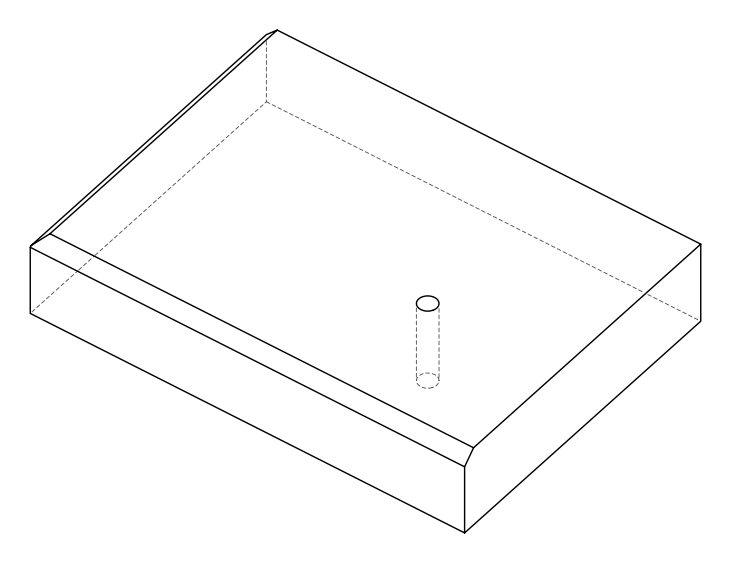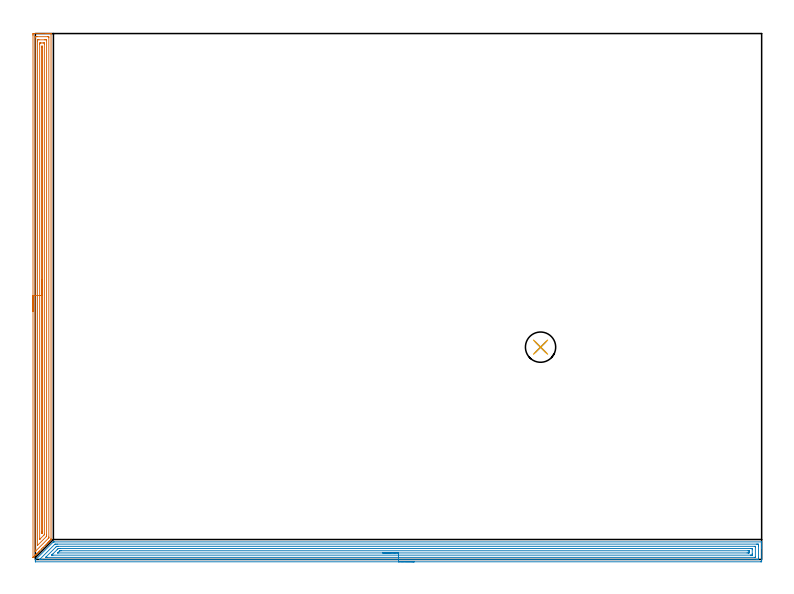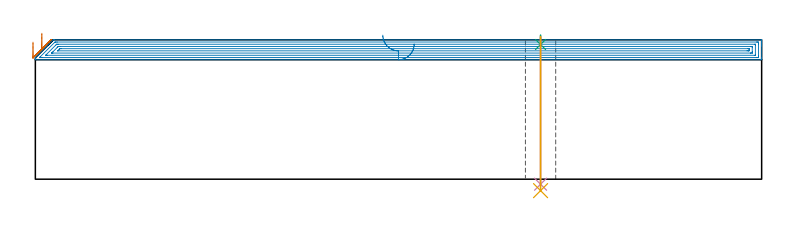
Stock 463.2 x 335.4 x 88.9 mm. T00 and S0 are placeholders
(PLAN: 5 operations, 3 tool changes, 32.7 min)
(1 AREA_MILL | FG_CHAMFER_SURFACE | UGT0205_001 | 13.31 min | 22169 mm3)
(2 AREA_MILL_1 | FG_CHAMFER_SURFACE_1 | UGT0205_001 | 18.56 min | 36769 mm3)
(3 SPOT_DRILL | STEP1HOLE | NXT0321_9005460120000 | 0.05 min | 187 mm3)
(4 DRILL_THROUGH_HOLE_INTO_CENTER | STEP1HOLE | NXT0301_065 | 0.38 min | 5992 mm3)
(5 DRILL_TO_ENLARGE_THROUGH_HOLE | STEP1HOLE | UGT0301_260 | 0.39 min | 19784 mm3)
(TOOL UGT0205_001 | Chamfer Mill 20 x 3 x 45 deg. | D20 FL50 Z2)
(TOOL NXT0321_9005460120000 | NC Spot Drill, 142deg, 12mm, Carbide, Uncoated | D12 PA142 FL30 Z2)
(TOOL NXT0301_065 | Carbide Drill 9.4mm [860.1-0940-075A1-MM 2214] | D9.4 PA140 FL98 Z2)
(TOOL UGT0301_260 | Twist Drill 19.3 mm | D19.3 PA118 FL140 Z2)
(OP 1 AREA_MILL)
G17 G21 G94 G90
T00 M6
G54
G17 G0 G90 X-1.5 Y158.3 S1061 M3
G43 Z98.9 H0
Z87.4
G94 G1 Y158.338 Z86.528 F250.
Y158.452 Z85.663
Y158.641 Z84.812
Y158.903 Z83.98
Y159.237 Z83.174
Y159.64 Z82.4
Y160.108 Z81.664
Y160.639 Z80.972
Y161.229 Z80.329
Y161.872 Z79.74
Y162.564 Z79.208
Y163.3 Z78.74
Y164.074 Z78.337
Y164.88 Z78.003
Y165.712 Z77.741
Y166.563 Z77.552
Y167.428 Z77.438
Y168.3 Z77.4
Y334.362
X-1.499 Y334.791 Z77.401
X-1.495 Y335.25 Z77.403
X-1.492 Y335.391 Z77.406
X-1.042 Y335.395 Z77.856
X-0.44 Y335.4 Z78.457
X6.896 Z85.79
X7.456 Z86.353
X7.778 Z86.674
X8.338 Z87.234
X8.66 Z87.555
X9.666 Z88.565
X9.994 Y335.393 Z88.885
X9.997 Y335.392 Z88.888
X10. Y335.237 Z88.9
Y13.414
X10.003 Y12.704 Z88.896
X10. Y12.698 Z88.893
X9.983 Y12.68 Z88.878
X9.823 Y12.522 Z88.72
X9.703 Y12.402 Z88.601
X9.542 Y12.239 Z88.436
X9.376 Y12.075 Z88.274
X9.267 Y11.966 Z88.165
X9.101 Y11.798 Z87.995
X8.93 Y11.629 Z87.828
X8.66 Y11.359 Z87.558
X8.484 Y11.182 Z87.381
X7.924 Y10.624 Z86.824
X7.592 Y10.29 Z86.488
X6.998 Y9.698 Z85.898
X6.308 Y9.007 Z85.207
X4.912 Y7.612 Z83.811
X4.019 Y6.719 Z82.918
X2.681 Y5.38 Z81.579
X2.234 Y4.934 Z81.133
X1.788 Y4.487 Z80.686
X1.25 Y3.95 Z80.149
X1.016 Y3.715 Z79.913
X0.896 Y3.594 Z79.793
X0.389 Y3.089 Z79.288
X0.134 Y2.832 Z79.03
X0.003 Y2.702 Z78.9
X-0.472 Y2.228 Z78.428
X-0.748 Y1.95 Z78.148
X-1.337 Y1.363 Z77.561
X-1.483 Y1.225 Z77.416
X-1.498 Y1.214 Z77.401
X-1.5 Y1.363 Z77.4
Y168.3
X-0.086 Z78.814
X-0.085 Y333.21 Z78.815
X-0.084 Y333.312 Z78.816
X-0.081 Y333.362 Z78.819
X-0.08 Y333.381 Z78.82
X-0.056 Y333.39 Z78.844
X0.335 Y333.398 Z79.235
X0.722 Y333.399 Z79.622
X1.214 Y333.4 Z80.114
X7.778 Y333.399 Z86.678
X8.273 Y333.397 Z87.173
X8.484 Y333.39 Z87.384
X8.579 Y333.375 Z87.479
X8.584 Y333.082 Z87.484
X8.585 Y333.005 Z87.485
X8.586 Y14.307 Z87.486
X8.583 Y13.898 Z87.483
X8.581 Y13.796 Z87.481
X8.579 Y13.749 Z87.479
X8.557 Y13.719 Z87.457
X8.46 Y13.616 Z87.36
X8.264 Y13.414 Z87.164
X0.034 Y5.184 Z78.934
X-0.053 Y5.1 Z78.847
X-0.068 Y5.088 Z78.832
X-0.076 Y5.082 Z78.824
X-0.079 Y5.106 Z78.821
X-0.085 Y5.304 Z78.815
Y5.38
X-0.086 Y5.988 Z78.814
Y168.3
X1.328 Z80.228
X1.329 Y330.606 Z80.229
X1.331 Y331.22 Z80.231
X1.334 Y331.359 Z80.234
X1.335 Y331.385 Z80.235
X1.368 Y331.391 Z80.268
X1.429 Y331.398 Z80.329
X1.604 Y331.399 Z80.504
X2.308 Y331.4 Z81.208
X6.014 Z84.914
X6.719 Y331.399 Z85.619
X6.896 Y331.395 Z85.796
X7.073 Y331.39 Z85.973
X7.165 Y331.378 Z86.065
X7.168 Y331.313 Z86.068
X7.169 Y331.22 Z86.069
X7.171 Y330.941 Z86.071
Y15.813
X7.17 Y15.2 Z86.07
X7.168 Y14.924 Z86.068
X7.164 Y14.829 Z86.064
X7.158 Y14.769 Z86.058
X7.125 Y14.734 Z86.025
X6.896 Y14.496 Z85.796
X1.479 Y9.078 Z80.379
X1.351 Y8.951 Z80.251
X1.342 Y8.946 Z80.242
X1.337 Y8.947 Z80.237
X1.333 Y8.951 Z80.233
X1.331 Y8.968 Z80.231
X1.329 Y9.229 Z80.229
X1.328 Y168.3 Z80.228
X2.743 Z81.643
Y328.542
X2.746 Y329.171 Z81.646
X2.75 Y329.376 Z81.65
X2.944 Y329.39 Z81.844
X3.368 Y329.399 Z82.268
X3.402 Y329.4 Z82.302
X4.25 Z83.15
X5.166 Z84.066
X5.561 Y329.393 Z84.461
X5.75 Y329.388 Z84.65
X5.752 Y329.279 Z84.652
X5.757 Y328.802 Z84.657
Y16.092
X5.756 Y15.934 Z84.656
X5.753 Y15.856 Z84.653
X5.75 Y15.82 Z84.65
X5.733 Y15.793 Z84.633
X5.582 Y15.637 Z84.482
X5.151 Y15.2 Z84.051
X2.923 Y12.972 Z81.823
X2.859 Y12.91 Z81.759
X2.775 Y12.833 Z81.675
X2.749 Y12.812 Z81.649
X2.746 Y12.857 Z81.646
X2.744 Y12.922 Z81.644
X2.743 Y13.154 Z81.643
Y13.414
Y168.3
X4.157 Z83.057
Y326.85
X4.159 Y326.945 Z83.059
X4.164 Y327.133 Z83.064
X4.177 Y327.39 Z83.077
X4.25 Y327.392 Z83.15
X4.334 Y327.39 Z83.234
X4.34 Y327.039 Z83.24
X4.342 Y326.851 Z83.242
X4.343 Y17.784 Z83.243
X4.339 Y16.985 Z83.239
X4.337 Y16.897 Z83.237
X4.322 Y16.832 Z83.222
X4.25 Y16.751 Z83.15
X4.21 Y16.711 Z83.11
X4.178 Y16.683 Z83.078
X4.165 Y16.674 Z83.065
X4.163 Y16.703 Z83.063
X4.158 Y16.891 Z83.058
X4.157 Y16.985 Z83.057
Y17.079
Y168.3
Y169.171 Z83.095
Y170.036 Z83.209
Y170.888 Z83.398
Y171.72 Z83.66
Y172.526 Z83.994
Y173.3 Z84.397
Y174.036 Z84.865
Y174.728 Z85.396
Y175.371 Z85.986
Y175.96 Z86.629
Y176.491 Z87.321
Y176.96 Z88.057
Y177.363 Z88.831
Y177.697 Z89.637
Y177.959 Z90.469
Y178.148 Z91.32
Y178.262 Z92.185
Y178.3 Z93.057
G0 Z98.9
M5
M2
(OP 2 AREA_MILL_1)
G17 G21 G94 G90
T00 M6
G54
G17 G0 G90 X241.6 Y-1.5 S1061 M3
G43 Z98.9 H0
Z86.2
G94 G1 X241.562 Z85.328 F250.
X241.448 Z84.464
X241.259 Z83.612
X240.997 Z82.78
X240.663 Z81.974
X240.26 Z81.2
X239.792 Z80.464
X239.26 Z79.772
X238.671 Z79.129
X238.028 Z78.54
X237.336 Z78.008
X236.6 Z77.54
X235.826 Z77.137
X235.02 Z76.803
X234.188 Z76.541
X233.336 Z76.352
X232.472 Z76.238
X231.6 Z76.2
X0.174
X0.092 Y-1.497 Z76.203
X0.01 Y-1.492 Z76.206
X0. Y-1.131 Z76.568
Y-0.488 Z77.211
X0.001 Y-0.388 Z77.311
X0.01 Y-0.3 Z77.395
X0.091 Y-0.209 Z77.49
X11.384 Y11.083 Z88.783
X11.505 Y11.196 Z88.89
X12.236 Y11.2 Z88.9
X463.026
X463.19 Y11.197 Z88.888
X463.193 Y11.154 Z88.846
X463.2 Y10.759 Z88.458
Y10.436 Z88.135
Y9.743 Z87.438
Y8.507 Z86.204
Y7.964 Z85.658
Y7.346 Z85.041
Y-0.315 Z77.382
X463.196 Y-0.933 Z76.764
X463.192 Y-1.492 Z76.206
X463.143 Y-1.494 Z76.204
X462.579 Y-1.5 Z76.2
X231.6
Y-0.086 Z77.614
X4.237
X3.342 Y-0.084 Z77.616
X3.301 Y-0.082 Z77.618
X2.718 Y-0.043 Z77.657
X3.006 Y0.251 Z77.951
X3.301 Y0.551 Z78.251
X12.236 Y9.486 Z87.186
X12.368 Y9.613 Z87.313
X12.505 Y9.743 Z87.443
X13.09 Y9.783 Z87.483
X13.13 Y9.784 Z87.484
X13.981 Y9.786 Z87.486
X459.899
X460.752 Y9.783 Z87.483
X460.792 Y9.781 Z87.481
X461.19 Y9.743 Z87.443
X461.197 Y9.34 Z87.04
X461.199 Y8.854 Z86.554
X461.2 Y8.448 Z86.148
X461.199 Y0.846 Z78.546
X461.198 Y0.443 Z78.143
X461.19 Y-0.043 Z77.657
X460.83 Y-0.081 Z77.619
X460.792 Y-0.083 Z77.617
X459.941 Y-0.086 Z77.614
X231.6
Y1.328 Z79.028
X7.769 Y1.329 Z79.029
X7.283
X7.112 Y1.331 Z79.031
X6.875 Y1.336 Z79.036
X6.564 Y1.353 Z79.053
X6.905 Y1.706 Z79.406
X13.163 Y7.964 Z85.664
X13.452 Y8.248 Z85.948
X13.536 Y8.329 Z86.029
X13.569 Y8.358 Z86.058
X13.62 Y8.365 Z86.065
X14.023 Y8.368 Z86.068
X14.508 Y8.371 Z86.071
X458.596
X459.005 Y8.369 Z86.069
X459.141 Y8.367 Z86.067
X459.182 Y8.365 Z86.065
X459.19 Y8.287 Z85.987
X459.195 Y8.158 Z85.858
X459.199 Y7.964 Z85.664
X459.2 Y7.77 Z85.47
X459.199 Y1.543 Z79.243
X459.191 Y1.349 Z79.049
X459.188 Y1.334 Z79.034
X459.183 Y1.332 Z79.032
X459.159 Y1.33 Z79.03
X459.108 Y1.329 Z79.029
X459.005 Y1.328 Z79.028
X231.6
Y2.743 Z80.443
X11.225
X10.627 Y2.748 Z80.448
X10.449 Y2.75 Z80.45
X10.444 Y2.784 Z80.484
X10.449 Y2.796 Z80.496
X10.808 Y3.158 Z80.858
X11.164 Y3.515 Z81.215
X13.928 Y6.28 Z83.98
X14.023 Y6.375 Z84.075
X14.377 Y6.722 Z84.422
X14.562 Y6.902 Z84.602
X14.63 Y6.95 Z84.65
X14.723 Y6.953 Z84.653
X14.917 Y6.956 Z84.656
X15.035 Y6.957 Z84.657
X15.811
X456.325
X456.443 Y6.956 Z84.656
X457.123 Y6.95 Z84.65
X457.19 Y6.94 Z84.64
X457.193 Y6.839 Z84.539
X457.197 Y6.627 Z84.327
X457.2 Y6.203 Z83.903
Y3.534 Z81.234
X457.197 Y3.08 Z80.78
X457.193 Y2.862 Z80.562
X457.19 Y2.759 Z80.459
X457.094 Y2.749 Z80.449
X456.325 Y2.743 Z80.443
X456.207
X231.6
Y4.157 Z81.857
X14.917
X14.271 Y4.158 Z81.858
X14.27 Y4.159 Z81.859
X14.269 Y4.16 Z81.86
X14.506 Y4.405 Z82.105
X15.156 Y5.057 Z82.757
X15.395 Y5.295 Z82.995
X15.606 Y5.499 Z83.199
X15.637 Y5.527 Z83.227
X15.687 Y5.536 Z83.236
X15.811 Y5.538 Z83.238
X16.455 Y5.542 Z83.242
X454.538 Y5.543 Z83.243
X455.185 Y5.54 Z83.24
X455.187 Y5.538 Z83.238
X455.196 Y5.529 Z83.229
X455.198 Y5.295 Z82.995
X455.199 Y4.636 Z82.336
X455.197 Y4.405 Z82.105
X455.193 Y4.24 Z81.94
X455.19 Y4.165 Z81.865
X455.036 Y4.162 Z81.862
X454.786 Y4.158 Z81.858
X454.538 Y4.157 Z81.857
X453.893
X231.6
X230.728 Z81.895
X229.864 Z82.009
X229.012 Z82.198
X228.18 Z82.46
X227.374 Z82.794
X226.6 Z83.197
X225.864 Z83.665
X225.172 Z84.196
X224.529 Z84.786
X223.94 Z85.429
X223.408 Z86.121
X222.94 Z86.857
X222.537 Z87.631
X222.203 Z88.437
X221.941 Z89.269
X221.752 Z90.12
X221.638 Z90.985
X221.6 Z91.857
G0 Z98.9
M5
M2
(OP 3 SPOT_DRILL)
G17 G21 G94 G90
T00 M6
G54
G17 G0 G90 X322.2 Y135.4 S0 M3
G43 Z98.9 H0
G94 G81 G98 Z85.9 F250. R91.9
G80
M5
M2
(OP 4 DRILL_THROUGH_HOLE_INTO_CENTER)
G17 G21 G94 G90
T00 M6
G54
G17 G0 G90 X322.2 Y135.4 S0 M3
G43 Z98.9 H1
G94 G73 G98 Z-3.211 F250. Q9.211 R90.9
G80
M5
M2
(OP 5 DRILL_TO_ENLARGE_THROUGH_HOLE)
G17 G21 G94 G90
T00 M6
G54
G17 G0 G90 X322.2 Y135.4 S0 M3
G43 Z98.9 H0
G94 G73 G98 Z-7.298 F250. Q19.24 R90.9
G80
M5
M2
